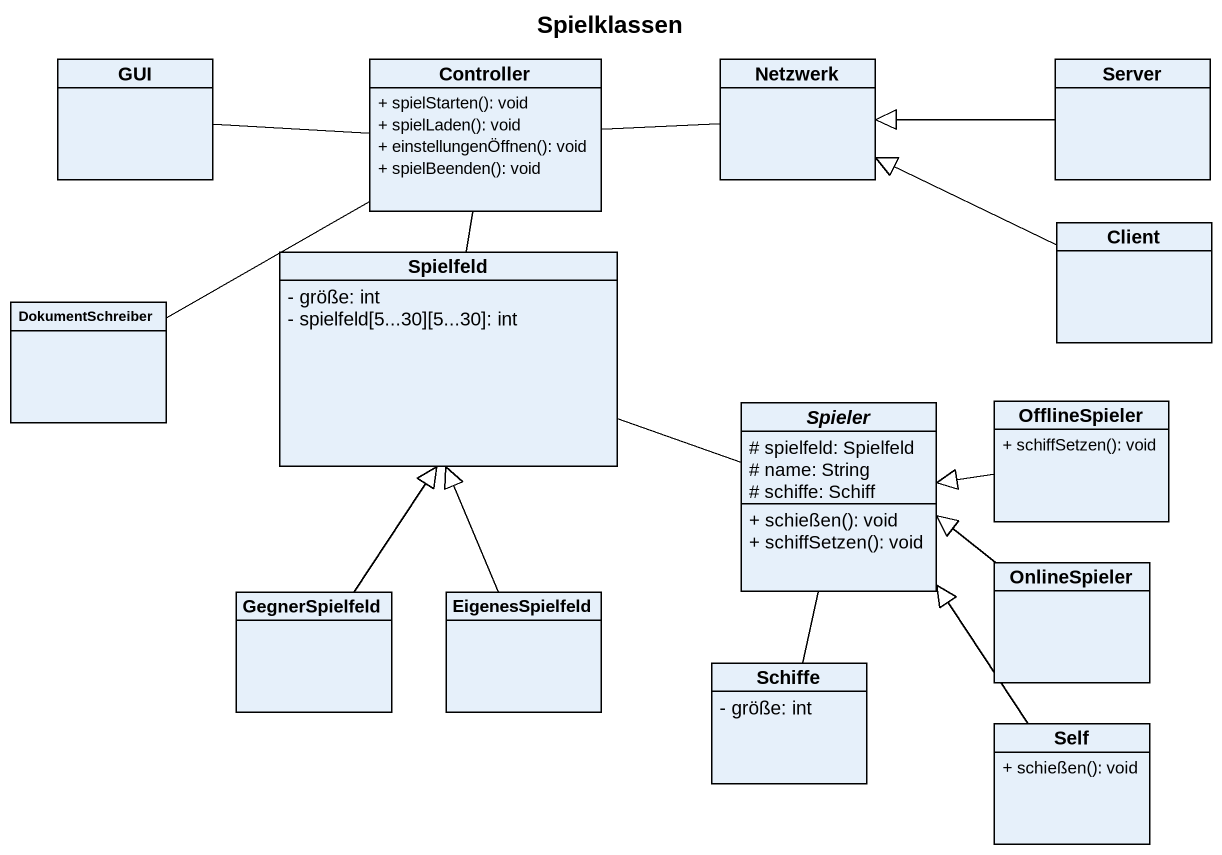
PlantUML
@startuml
title Spielklassen
hide circle
hide empty members
skinparam classAttributeIconSize 0
class GUI
class Controller {
  + spielStarten(): void
  + spielLaden(): void
  + einstellungenÖffnen(): void
  + spielBeenden(): void
}
class Netzwerk
class Server
class Spielfeld {
  - größe: int
  - spielfeld[5...30][5...30]: int
}
class Client
class DokumentSchreiber
abstract class Spieler {
  # spielfeld: Spielfeld
  # name: String
  # schiffe: Schiff
  + schießen(): void
  + schiffSetzen(): void
}
class OfflineSpieler {
  + schiffSetzen(): void
}
class OnlineSpieler
class GegnerSpielfeld
class EigenesSpielfeld
class Schiffe {
  - größe: int
}
class Self {
  + schießen(): void
}
GUI -right- Controller
Controller -right- Netzwerk
Server -left-|> Netzwerk
Spielfeld -up- Controller
Spielfeld -right- Spieler
Client -left-|> Netzwerk
DokumentSchreiber -right- Controller
Spieler -- Schiffe
OfflineSpieler -left-|> Spieler
OnlineSpieler -left-|> Spieler
GegnerSpielfeld -up-|> Spielfeld
EigenesSpielfeld -up-|> Spielfeld
Self -up-|> Spieler
@enduml
